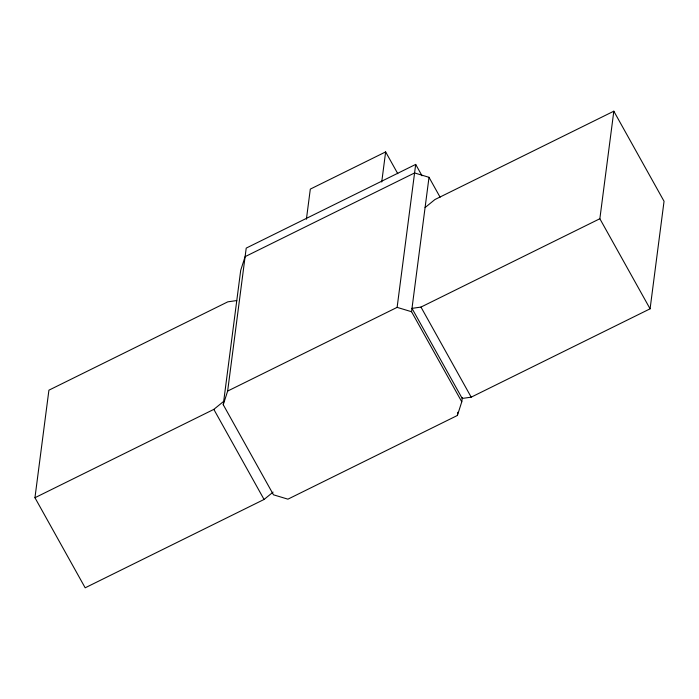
<?xml version="1.0" encoding="UTF-8"?>
<svg xmlns="http://www.w3.org/2000/svg" width="699" height="699" viewBox="0 0 699 699"><rect width="100%" height="100%" fill="white"/><g stroke="black" fill="none" stroke-linecap="round" stroke-linejoin="round"><path stroke-width="1.05" d="M273.091 492.113L264.065 499.462L85.173 587.807L34.95 497.723L48.913 390.182L227.804 301.837L236.786 300.553M462.336 397.513L461.777 401.811L457.391 415.468L287.918 499.165L273.475 494.805L223.252 404.73L240.709 270.303L245.104 256.647L414.577 172.95L429.011 177.31L440.117 197.223M223.252 404.73L227.647 391.064L246.214 248.11L415.687 164.414L422.03 175.79M306.407 219.215L310.312 189.106L385.638 151.91L397.801 173.719M381.724 182.02L385.638 151.91M227.647 391.064L397.119 307.368L415.687 164.414M461.777 401.811L411.554 311.728L429.011 177.31M457.391 415.468L457.81 412.244M599.856 218.735L420.973 307.079L411.991 308.373L462.214 398.447L471.196 397.163L650.087 308.818L599.856 218.735L613.827 111.193L434.935 199.538L425.088 207.551M650.087 308.818L664.05 201.277L613.827 111.193M34.95 497.723L213.833 409.378L223.689 401.366M397.119 307.368L411.554 311.728M420.973 307.079L471.196 397.163M213.833 409.378L264.065 499.462"/></g></svg>
